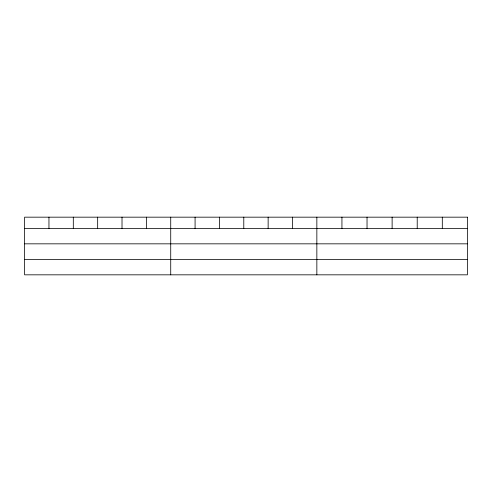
<?xml version="1.0" encoding="UTF-8"?>
<svg xmlns="http://www.w3.org/2000/svg" width="492" height="492" viewBox="0 0 492 492"><rect width="100%" height="100%" fill="white"/><g stroke="black" fill="none" stroke-linecap="round" stroke-linejoin="round"><path stroke-width="0.74" d="M24.6 228.571L467.4 228.571M24.6 243.835L467.4 243.835M24.6 259.567L467.4 259.567M442.308 217.169L442.308 228.571M417.216 217.169L417.216 228.571M392.124 217.169L392.124 228.571M367.032 217.169L367.032 228.571M341.94 217.169L341.94 228.571M316.848 217.169L316.848 274.831M292.494 217.169L292.494 228.571M268.14 217.169L268.14 228.571M243.786 217.169L243.786 228.571M219.432 217.169L219.432 228.571M195.078 217.169L195.078 228.571M170.724 217.169L170.724 274.831M146.37 217.169L146.37 228.571M122.016 217.169L122.016 228.571M97.662 217.169L97.662 228.571M73.308 217.169L73.308 228.571M48.954 217.169L48.954 228.571M467.4 217.169L24.6 217.169L24.6 274.831L467.4 274.831L467.4 217.169"/></g></svg>
